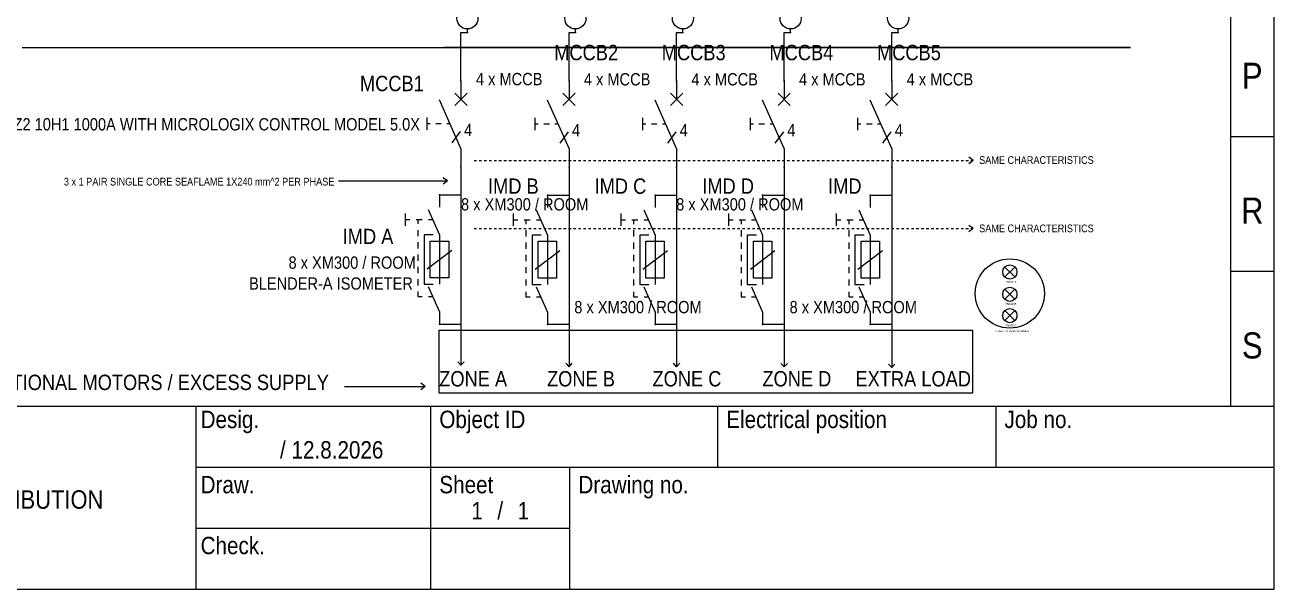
# Model space of a CAD drawing. Header units: millimetres. Extents: x -283 to 2642, y -168 to 1897.
# Drawn here: x 1637 to 2642, y -168 to 286 of the extents above; entities that cross this region are included whole.
import ezdxf
from ezdxf.enums import TextEntityAlignment as Align

# ---------------------------------------------------------------- set-up
doc = ezdxf.new("R2010")
doc.units = ezdxf.units.MM
doc.linetypes.add('DASHED', pattern=[4, 2, -2])
doc.layers.add('SLEHTI1', color=7, linetype='Continuous')
doc.styles.add('ELECTRICAL_GENERAL', font='arial.ttf', dxfattribs={"width": 0.85})
doc.styles.add('ELECTRICAL_ID', font='arial.ttf', dxfattribs={"width": 0.85})
doc.styles.add('ELECTRICAL_LABEL', font='arial.ttf', dxfattribs={"width": 0.85})
doc.styles.add('ELECTRICAL_PROMPT', font='arial.ttf', dxfattribs={"width": 0.85})

# ---------------------------------------------------------------- blocks, each defined once
blk = doc.blocks.new('SPOH3V')
at = {"color": 2, "linetype": 'Continuous', "lineweight": -3}
for p, q in [((418, 2), (418, 297)), ((23, 23), (418, 23)), ((294, 23), (294, 2)), ((321, 23), (321, 2)), ((337, 2), (337, 16)), ((23, 2), (418, 2))]:
    blk.add_line(p, q, dxfattribs=at)
at = {"color": 1, "linetype": 'Continuous', "lineweight": -3}
for p, q in [((413, 292), (413, 23)), ((354, 23), (354, 16)), ((386, 23), (386, 16)), ((294, 16), (418, 16)), ((294, 9), (337, 9))]:
    blk.add_line(p, q, dxfattribs=at)
at = {"color": 7, "linetype": 'Continuous', "lineweight": -3}
for p, q in [((418, 54), (413, 54)), ((418, 38.5), (413, 38.5))]:
    blk.add_line(p, q, dxfattribs=at)
at = {"color": 7, "lineweight": -3, "style": 'ELECTRICAL_PROMPT', "width": 0.85}
for s, height, p in [('P', 3, (415.5, 59.5)), ('R', 3, (415.5, 44)), ('S', 3, (415.5, 28.5)), ('/', 2, (304, 17)), ('/', 2, (329, 10))]:
    blk.add_text(s, height=height, dxfattribs=at).set_placement(p, align=Align.CENTER)
for s, p in [('Desig.', (294.54, 20.5)), ('Object ID', (322, 20.5)), ('Electrical position', (355, 20.5)), ('Job no.', (387, 20.5)), ('Draw.', (294.54, 13)), ('Sheet', (322, 13)), ('Drawing no.', (338, 13)), ('Check.', (294.54, 6))]:
    blk.add_text(s, height=2, dxfattribs=at).set_placement(p)
at = {"color": 11, "lineweight": -3, "style": 'ELECTRICAL_LABEL', "width": 0.85, "flags": 8}
blk.add_attdef('E_DRW_PRINTDATE', text='', height=1.5, rotation=90, dxfattribs=at).set_placement((1.6, 296.5), align=Align.RIGHT)
at = {"color": 7, "lineweight": -3, "style": 'ELECTRICAL_LABEL', "width": 0.85, "flags": 8}
for tag, p in [('E_DRW_REVD', (7, 247)), ('E_DRW_REVE', (14, 247)), ('E_DRW_REVF', (21, 247)), ('E_DRW_REVA', (7, 30)), ('E_DRW_REVB', (14, 30)), ('E_DRW_REVC', (21, 30))]:
    blk.add_attdef(tag, p, '', height=2, rotation=90, dxfattribs=at)
at = {"color": 11, "lineweight": -3, "style": 'ELECTRICAL_LABEL', "width": 0.85, "flags": 8}
blk.add_attdef('E_DRW_FILENAME', (1.6, 2.5), '', height=1.5, rotation=90, dxfattribs=at)
at = {"color": 7, "lineweight": -3, "width": 0.85}
for tag, p, style, flags in [('E_DRW_PLANNER', (295.54, 17), 'ELECTRICAL_LABEL', 8), ('E_DRW_DATE', (305, 17), 'ELECTRICAL_LABEL', 8), ('E_DRW_DRAWER', (295.54, 10), 'ELECTRICAL_LABEL', 8), ('E_DRW_SHEETS', (331, 10), 'ELECTRICAL_LABEL', 8), ('E_DRW_CHECKER', (295.54, 3), 'ELECTRICAL_LABEL', 8), ('$SCVIRTATIE$', (0, 0), 'ELECTRICAL_GENERAL', 9)]:
    blk.add_attdef(tag, p, '', height=2, dxfattribs=dict(at, style=style, flags=flags))
at = {"color": 1, "lineweight": -3, "style": 'ELECTRICAL_LABEL', "width": 0.85, "flags": 8}
for tag, p, height in [('E_DRW_OBJECTID', (323, 17), 2.5), ('E_DRW_ELPOSID', (356, 17), 2.5), ('E_DRW_JOBNUMBER', (388, 17), 2.5), ('E_DRW_NAME1', (206.5, 15), 3.5), ('E_DRW_NAME2', (206.5, 10), 3.5), ('E_DRW_NUMBER', (359, 5), 5), ('E_DRW_NAME3', (206.5, 5), 3.5)]:
    blk.add_attdef(tag, p, '', height=height, dxfattribs=at)
at = {"color": 7, "lineweight": -3, "style": 'ELECTRICAL_LABEL', "width": 0.85, "flags": 8}
blk.add_attdef('E_DRW_SHEET', text='', height=2, dxfattribs=at).set_placement((327, 10), align=Align.RIGHT)
at = {"color": 1, "lineweight": -3, "style": 'ELECTRICAL_LABEL', "width": 0.85, "flags": 8}
blk.add_attdef('E_DRW_GROUP', text='', height=5, dxfattribs=at).set_placement((354, 5), align=Align.RIGHT)
blk = doc.blocks.new('SPKOHDE')
at = {"color": 1, "lineweight": -3, "style": 'ELECTRICAL_LABEL', "width": 0.85, "flags": 8}
blk.add_attdef('E_DRW_TARGETNAME', (-87, -6), '', height=3, dxfattribs=at)
at = {"color": 1, "lineweight": -3, "style": 'ELECTRICAL_LABEL', "width": 0.85}
for tag, p in [('E_DRW_TARGET1', (-87, -10)), ('E_DRW_TARGET2', (-87, -14)), ('E_DRW_TARGET3', (-87, -18))]:
    blk.add_attdef(tag, p, '', height=3, dxfattribs=at)
blk = doc.blocks.new('IECSLD_0102')
at = {"color": 0, "linetype": 'Continuous', "lineweight": -3}
for p, q in [((0, -3), (0, 0)), ((0, -35), (0, -32))]:
    blk.add_line(p, q, dxfattribs=at)
for centre in [(0, -11.5), (0, -23.5)]:
    blk.add_circle(centre, 8.5, dxfattribs=at)
for p in [(0, 0), (0, -35)]:
    blk.add_point(p, dxfattribs=at)
at = {"color": 7, "lineweight": -3, "width": 0.85, "flags": 8}
for tag, height, style, p in [('E_OBJECTID', 2.5, 'ELECTRICAL_ID', (-12.5, -1)), ('E_ELPOSID', 2.5, 'ELECTRICAL_ID', (-12.5, -4.5)), ('E_ELEC1', 2, 'ELECTRICAL_GENERAL', (-12.5, -12)), ('E_ELEC2', 2, 'ELECTRICAL_GENERAL', (-12.5, -15))]:
    blk.add_attdef(tag, text='', height=height, dxfattribs=dict(at, style=style)).set_placement(p, align=Align.RIGHT)
at = {"color": 7, "lineweight": -3, "style": 'ELECTRICAL_ID', "width": 0.85}
blk.add_attdef('E_ID', text='', height=2.5, dxfattribs=at).set_placement((-12.5, -8), align=Align.RIGHT)
blk = doc.blocks.new('IECSLD_0402')
at = {"color": 0, "linetype": 'Continuous', "lineweight": -3}
for p, q in [((0, 0), (0, -3)), ((0, -11), (-3.5, -3.12)), ((-5.5, -8), (-5.5, -6)), ((0, -11), (0, -14))]:
    blk.add_line(p, q, dxfattribs=at)
at = {"color": 7, "linetype": 'Continuous', "lineweight": -3}
for p, q in [((-1, -4), (1, -2)), ((-1, -2), (1, -4)), ((-5, -7), (-5.5, -7)), ((-3.2, -7), (-4.1, -7)), ((-1.78, -7), (-2.3, -7)), ((-0.13, -8.25), (-1.5, -10.09))]:
    blk.add_line(p, q, dxfattribs=at)
at = {"color": 0, "linetype": 'Continuous', "lineweight": -3}
for p in [(0, 0), (0, -14)]:
    blk.add_point(p, dxfattribs=at)
at = {"color": 7, "lineweight": -3, "width": 0.85}
for tag, height, style, flags, p in [('E_OBJECTID', 2.5, 'ELECTRICAL_ID', 8, (-7.5, -1)), ('E_ELPOSID', 2.5, 'ELECTRICAL_ID', 8, (-7.5, -4.5)), ('E_AA', 2, 'ELECTRICAL_GENERAL', 8, (-7.5, -12)), ('E_OVERCURRENTPROTECTIONTYPE', 2, 'ELECTRICAL_GENERAL', 9, (-7.5, -15)), ('E_OVERCURRENTPROTECTION', 2, 'ELECTRICAL_GENERAL', 9, (-7.5, -18)), ('E_FRAMESIZE', 2, 'ELECTRICAL_GENERAL', 9, (-7.5, -21)), ('E_ELEC1', 2, 'ELECTRICAL_GENERAL', 8, (-7.5, -24)), ('E_ELEC2', 2, 'ELECTRICAL_GENERAL', 8, (-7.5, -27))]:
    blk.add_attdef(tag, text='', height=height, dxfattribs=dict(at, style=style, flags=flags)).set_placement(p, align=Align.RIGHT)
at = {"color": 7, "lineweight": -3, "style": 'ELECTRICAL_GENERAL', "width": 0.85, "flags": 8}
blk.add_attdef('E_PHASE', (2, -1), '', height=1.5, dxfattribs=at)
at = {"color": 7, "lineweight": -3, "style": 'ELECTRICAL_ID', "width": 0.85, "flags": 9}
blk.add_attdef('E_GROUPNUMBER', text='', height=1.5, dxfattribs=at).set_placement((-2, -1), align=Align.TOP_RIGHT)
at = {"color": 7, "lineweight": -3, "style": 'ELECTRICAL_ID', "width": 0.85}
blk.add_attdef('E_ID', text='', height=2.5, dxfattribs=at).set_placement((-7.5, -8), align=Align.RIGHT)
at = {"color": 7, "lineweight": -3, "style": 'ELECTRICAL_GENERAL', "width": 0.85, "flags": 8}
blk.add_attdef('E_POLES', text='', height=2, dxfattribs=at).set_placement((0.5, -8), align=Align.MIDDLE_LEFT)
blk = doc.blocks.new('IECSLD_0204')
at = {"color": 0, "linetype": 'Continuous', "lineweight": -3}
for p, q in [((0, 0), (0, -2)), ((-5.5, -5), (-5.5, -3)), ((-1.83, -2.39), (0, -6.5)), ((-1.5, -13.5), (-1.5, -7.5)), ((-1.5, -7.5), (1.5, -7.5)), ((0, -6.5), (0, -14.5)), ((1.5, -7.5), (1.5, -13.5)), ((1.5, -13.5), (-1.5, -13.5)), ((-1.83, -14.89), (0, -19)), ((0, -19), (0, -21))]:
    blk.add_line(p, q, dxfattribs=at)
at = {"color": 7, "linetype": 'Continuous', "lineweight": -3}
for p, q in [((-5.5, -4), (-4.8, -4)), ((-3.8, -4), (-2.8, -4)), ((-3.5, -4), (-3.5, -4.7)), ((-1.8, -4), (-1.11, -4)), ((-3.5, -5.7), (-3.5, -6.7)), ((-3.5, -7.7), (-3.5, -8.7)), ((-1, -6.5), (-2.5, -6.5)), ((-2.5, -6.5), (-2.5, -14.5)), ((-3.5, -9.7), (-3.5, -10.7)), ((-2, -12), (2, -9)), ((-3.5, -11.7), (-3.5, -12.7)), ((-3.5, -13.7), (-3.5, -14.7)), ((-3.5, -15.7), (-3.5, -16.5)), ((-2.5, -14.5), (-1, -14.5)), ((-3.5, -16.5), (-2.8, -16.5)), ((-1.8, -16.5), (-1.11, -16.5))]:
    blk.add_line(p, q, dxfattribs=at)
at = {"color": 0, "linetype": 'Continuous', "lineweight": -3}
for p in [(0, 0), (0, -21)]:
    blk.add_point(p, dxfattribs=at)
at = {"color": 7, "lineweight": -3, "width": 0.85}
for tag, height, style, flags, p in [('E_OBJECTID', 2.5, 'ELECTRICAL_ID', 8, (-7.5, -1)), ('E_ELPOSID', 2.5, 'ELECTRICAL_ID', 8, (-7.5, -4.5)), ('E_AA', 2, 'ELECTRICAL_GENERAL', 8, (-7.5, -12)), ('E_OVERCURRENTPROTECTIONTYPE', 2, 'ELECTRICAL_GENERAL', 9, (-7.5, -15)), ('E_OVERCURRENTPROTECTION', 2, 'ELECTRICAL_GENERAL', 9, (-7.5, -18)), ('E_FRAMESIZE', 2, 'ELECTRICAL_GENERAL', 9, (-7.5, -21)), ('E_ELEC1', 2, 'ELECTRICAL_GENERAL', 8, (-7.5, -24)), ('E_ELEC2', 2, 'ELECTRICAL_GENERAL', 8, (-7.5, -27))]:
    blk.add_attdef(tag, text='', height=height, dxfattribs=dict(at, style=style, flags=flags)).set_placement(p, align=Align.RIGHT)
at = {"color": 7, "lineweight": -3, "style": 'ELECTRICAL_GENERAL', "width": 0.85, "flags": 8}
blk.add_attdef('E_PHASE', (2, -1), '', height=1.5, dxfattribs=at)
at = {"color": 7, "lineweight": -3, "style": 'ELECTRICAL_ID', "width": 0.85, "flags": 9}
blk.add_attdef('E_GROUPNUMBER', text='', height=1.5, dxfattribs=at).set_placement((-2, -1), align=Align.TOP_RIGHT)
at = {"color": 7, "lineweight": -3, "style": 'ELECTRICAL_ID', "width": 0.85}
blk.add_attdef('E_ID', text='', height=2.5, dxfattribs=at).set_placement((-7.5, -8), align=Align.RIGHT)
at = {"color": 7, "lineweight": -3, "style": 'ELECTRICAL_GENERAL', "width": 0.85, "flags": 8}
blk.add_attdef('E_POLES', text='', height=2, dxfattribs=at).set_placement((2.5, -9), align=Align.MIDDLE_LEFT)

msp = doc.modelspace()

# ---------------------------------------------------------------- linework, layer by layer
at = {"layer": 'SLEHTI1', "color": 5, "linetype": 'DASHED', "lineweight": -3}
for p, q in [((1998.5, 176.8), (2400.2, 176.8)), ((1998.5, 122), (2400.2, 122))]:
    msp.add_line(p, q, dxfattribs=at)
at = {"layer": 'SLEHTI1', "color": 5, "linetype": 'Continuous', "lineweight": -3}
for p, q in [((2400.2, 176.8), (2396.7, 179.4)), ((2400.2, 176.8), (2396.7, 174.2)), ((2400.2, 122), (2396.7, 124.6)), ((2400.2, 122), (2396.7, 119.4)), ((2425.8, 83.1), (2433.8, 91.1)), ((2425.8, 91.1), (2433.8, 83.1)), ((2425.8, 73.3), (2433.8, 65.2)), ((2425.8, 65.2), (2433.8, 73.3)), ((2425.8, 56.1), (2433.8, 48)), ((2425.8, 48), (2433.8, 56.1))]:
    msp.add_line(p, q, dxfattribs=at)
at = {"layer": 'SLEHTI1', "color": 2, "linetype": 'Continuous', "lineweight": -3}
for p, q in [((1977, 160.4), (1973.5, 163)), ((1889.4, 160.4), (1977, 160.4)), ((1977, 160.4), (1973.5, 157.8)), ((1987.9, 12.1), (1985.3, 14.9)), ((1987.9, 12.1), (1990.5, 14.9)), ((2074.9, 10.9), (2072.3, 13.7)), ((2074.9, 10.9), (2077.4, 13.7)), ((2161.5, 10.9), (2158.9, 13.7)), ((2161.5, 10.9), (2164.1, 13.7)), ((2248.1, 10.8), (2245.5, 13.6)), ((2248.1, 10.8), (2250.7, 13.6)), ((2334.7, 10.3), (2332.1, 13)), ((2334.7, 10.3), (2337.3, 13)), ((1894.2, -5), (1959, -5)), ((1959, -5), (1955.5, -2.4)), ((1959, -5), (1955.5, -7.6))]:
    msp.add_line(p, q, dxfattribs=at)
for points in [[(1987.9, 241), (1987.9, 279.7), (1993.1, 279.7)], [(2074.9, 240.8), (2074.9, 279.7), (2080, 279.7)], [(2161.5, 240.8), (2161.5, 279.7), (2166.6, 279.7)], [(2248.1, 240.2), (2248.1, 279.7), (2253.3, 279.7)], [(1634.5, 267.7), (1638, 267.7), (1638.8, 267.7), (1641.5, 267.7), (1645, 267.7), (1648.5, 267.7), (1652, 267.7), (1655.5, 267.7), (1656.1, 267.7), (1659, 267.7), (1662.5, 267.7), (1666, 267.7), (1669.5, 267.7), (1673, 267.7), (1673.4, 267.7), (1676.5, 267.7), (1680, 267.7), (1683.5, 267.7), (1687, 267.7), (1690.5, 267.7), (1690.8, 267.7), (1694, 267.7), (1697.5, 267.7), (1701, 267.7), (1704.5, 267.7), (1708, 267.7), (1708.1, 267.7), (1711.5, 267.7), (1715, 267.7), (1718.5, 267.7), (1722, 267.7), (1725.4, 267.7), (1725.5, 267.7), (1729, 267.7), (1732.5, 267.7), (1736, 267.7), (1739.5, 267.7), (1742.7, 267.7), (1743, 267.7), (1746.5, 267.7), (1750, 267.7), (1753.5, 267.7), (1757, 267.7), (1760.1, 267.7), (1760.5, 267.7), (1764, 267.7), (1767.5, 267.7), (1771, 267.7), (1774.5, 267.7), (1777.4, 267.7), (1778, 267.7), (1781.5, 267.7), (1785, 267.7), (1788.5, 267.7), (1792, 267.7), (1794.7, 267.7), (1795.5, 267.7), (1799, 267.7), (1802.5, 267.7), (1806, 267.7), (1809.5, 267.7), (1812, 267.7), (1813, 267.7), (1816.5, 267.7), (1820, 267.7), (1823.5, 267.7), (1827, 267.7), (1829.4, 267.7), (1830.5, 267.7), (1834, 267.7), (1837.5, 267.7), (1841, 267.7), (1844.5, 267.7), (1846.7, 267.7), (1848, 267.7), (1851.5, 267.7), (1855, 267.7), (1858.5, 267.7), (1862, 267.7), (1864, 267.7), (1865.5, 267.7), (1869, 267.7), (1872.5, 267.7), (1876, 267.7), (1879.5, 267.7), (1881.3, 267.7), (1883, 267.7), (1886.5, 267.7), (1890, 267.7), (1893.5, 267.7), (1897, 267.7), (1898.7, 267.7), (1900.5, 267.7), (1904, 267.7), (1907.5, 267.7), (1911, 267.7), (1914.5, 267.7), (1916, 267.7), (1918, 267.7), (1921.5, 267.7), (1925, 267.7), (1928.5, 267.7), (1932, 267.7), (1933.3, 267.7), (1935.5, 267.7), (1939, 267.7), (1942.5, 267.7), (1946, 267.7), (1949.5, 267.7), (1950.6, 267.7), (1953, 267.7), (1956.5, 267.7), (1960, 267.7), (1963.5, 267.7), (1967, 267.7), (1967.9, 267.7), (1970.5, 267.7), (2527, 267.7), (1974, 267.7), (1977.5, 267.7), (1981, 267.7), (1984.5, 267.7), (1988, 267.7), (1991.5, 267.7), (1995, 267.7), (1998.5, 267.7), (2002, 267.7), (2005.5, 267.7), (2009, 267.7), (2012.5, 267.7), (2016, 267.7), (2019.5, 267.7), (2023, 267.7), (2026.5, 267.7), (2030, 267.7), (2033.5, 267.7), (2037, 267.7), (2040.5, 267.7), (2044, 267.7), (2047.5, 267.7), (2051, 267.7), (2054.5, 267.7), (2058, 267.7), (2061.5, 267.7), (2065, 267.7), (2068.5, 267.7), (2072, 267.7), (2075.5, 267.7), (2079, 267.7), (2082.5, 267.7), (2086, 267.7), (2089.5, 267.7), (2093, 267.7), (2096.5, 267.7), (2100, 267.7), (2103.5, 267.7), (2107, 267.7), (2110.5, 267.7), (2114, 267.7), (2117.5, 267.7), (2121, 267.7), (2124.5, 267.7), (2128, 267.7), (2131.5, 267.7), (2135, 267.7), (2138.5, 267.7), (2142, 267.7), (2145.5, 267.7), (2149, 267.7), (2152.5, 267.7), (2156, 267.7), (2159.5, 267.7), (2163, 267.7), (2166.5, 267.7), (2170, 267.7), (2173.5, 267.7), (2177, 267.7), (2180.5, 267.7), (2184, 267.7), (2187.5, 267.7), (2191, 267.7), (2194.5, 267.7), (2198, 267.7), (2201.5, 267.7), (2205, 267.7), (2208.5, 267.7), (2212, 267.7), (2215.5, 267.7), (2219, 267.7), (2222.5, 267.7), (2226, 267.7), (2229.5, 267.7), (2233, 267.7), (2236.5, 267.7), (2240, 267.7), (2243.5, 267.7), (2247, 267.7), (2250.5, 267.7), (2254, 267.7), (2257.5, 267.7), (2261, 267.7), (2264.5, 267.7), (2268, 267.7), (2271.5, 267.7), (2275, 267.7), (2278.5, 267.7), (2282, 267.7), (2285.5, 267.7), (2289, 267.7), (2292.5, 267.7), (2296, 267.7), (2299.5, 267.7), (2303, 267.7), (2306.5, 267.7), (2310, 267.7), (2313.5, 267.7), (2317, 267.7), (2320.5, 267.7), (2324, 267.7), (2327.5, 267.7), (2331, 267.7), (2334.5, 267.7), (2338, 267.7), (2341.5, 267.7), (2345, 267.7), (2348.5, 267.7), (2352, 267.7), (2355.5, 267.7), (2359, 267.7), (2362.5, 267.7), (2366, 267.7), (2369.5, 267.7), (2373, 267.7), (2376.5, 267.7), (2380, 267.7), (2383.5, 267.7), (2387, 267.7), (2390.5, 267.7), (2394, 267.7), (2397.5, 267.7), (2401, 267.7), (2404.5, 267.7), (2408, 267.7), (2411.5, 267.7), (2415, 267.7), (2418.5, 267.7), (2422, 267.7), (2425.5, 267.7), (2429, 267.7), (2432.5, 267.7), (2436, 267.7), (2439.5, 267.7), (2443, 267.7), (2446.5, 267.7), (2450, 267.7), (2453.5, 267.7), (2457, 267.7), (2460.5, 267.7), (2464, 267.7), (2467.5, 267.7), (2471, 267.7), (2474.5, 267.7), (2478, 267.7), (2481.5, 267.7), (2485, 267.7), (2488.5, 267.7), (2492, 267.7), (2495.5, 267.7), (2499, 267.7), (2502.5, 267.7), (2506, 267.7), (2509.5, 267.7), (2513, 267.7), (2516.5, 267.7), (2520, 267.7), (2523.5, 267.7), (1985.3, 267.7)], [(1987.9, 171.7), (1987.9, 12.1), (1987.9, 12.1)], [(2074.9, 171.5), (2074.9, 10.9), (2074.9, 10.9)], [(2161.5, 171.5), (2161.5, 10.9), (2161.5, 10.9)], [(2248.1, 171.5), (2248.1, 10.8), (2248.1, 10.8)], [(2334.7, 171.5), (2334.7, 10.3), (2334.7, 10.3)], [(1970.6, 149.1), (1987.9, 149.1)], [(2057.5, 148.9), (2074.9, 148.9)], [(2144.2, 148.9), (2161.5, 148.9)], [(2230.8, 148.9), (2248.1, 148.9)], [(2317.4, 148.9), (2334.7, 148.9)], [(1970.6, 45.1), (1987.9, 45.1)], [(2057.5, 45), (2074.9, 45)], [(2144.2, 45), (2161.5, 45)], [(2230.8, 45), (2248.1, 45)], [(2317.4, 45), (2334.7, 45)]]:
    msp.add_lwpolyline(points, dxfattribs=at)
at = {"layer": 'SLEHTI1', "color": 5, "linetype": 'Continuous', "lineweight": -3}
msp.add_lwpolyline([(2334.7, 240.8), (2334.7, 279.7), (2339.9, 279.7)], dxfattribs=at)
at = {"layer": 'SLEHTI1', "color": 4, "linetype": 'Continuous', "lineweight": -3}
msp.add_lwpolyline([(1970.2, 40), (1970.2, -10.1), (2400, -10.1), (2400, 40)], close=True, dxfattribs=at)
msp.add_circle((2429.8, 69.8), 27.9, dxfattribs=at)
at = {"layer": 'SLEHTI1', "color": 5, "linetype": 'Continuous', "lineweight": -3}
for centre in [(2429.8, 87.1), (2429.8, 69.2), (2429.8, 52)]:
    msp.add_circle(centre, 5.71, dxfattribs=at)

# ---------------------------------------------------------------- block references
at = {"color": 1, "linetype": 'Continuous', "lineweight": -3}
ref = msp.add_blockref('SPKOHDE', (1676, -73.7), dxfattribs=dict(at, xscale=4.949747468305833, yscale=4.949747468305833, zscale=4.949747468305833))
ref.add_attrib('E_DRW_TARGETNAME', 'I26.1111-HSC FERRY SYSTEM POWER DISTRIBUTION', (1245.4, -103.4), dxfattribs={"color": 1, "lineweight": -3, "height": 14.849, "style": 'ELECTRICAL_LABEL', "width": 0.85})
at = {"layer": 'SLEHTI1', "color": 1, "linetype": 'Continuous', "lineweight": -3}
ref = msp.add_blockref('SPOH3V', (-283.5, -182), dxfattribs=dict(at, xscale=7, yscale=7, zscale=7))
ref.add_attrib('E_DRW_DATE', '12.8.2026', (1851.5, -63), dxfattribs={"layer": '0', "color": 7, "lineweight": -3, "height": 14, "style": 'ELECTRICAL_LABEL', "width": 0.85})
ref.add_attrib('E_DRW_SHEET', '1', dxfattribs={"layer": '0', "color": 7, "lineweight": -3, "height": 14, "style": 'ELECTRICAL_LABEL', "width": 0.85}).set_placement((2005.5, -112), align=Align.RIGHT)
ref.add_attrib('E_DRW_SHEETS', '1', (2033.5, -112), dxfattribs={"layer": '0', "color": 7, "lineweight": -3, "height": 14, "style": 'ELECTRICAL_LABEL', "width": 0.85})
ref = msp.add_blockref('IECSLD_0102', (1993.1, 314.7), dxfattribs=at)
ref.add_attrib('E_ID', 'T1 440VAC / 220VAC', dxfattribs={"layer": '0', "color": 7, "lineweight": -3, "height": 2.5, "style": 'ELECTRICAL_ID', "width": 0.85}).set_placement((1980.6, 306.7), align=Align.RIGHT)
ref.add_attrib('E_ELEC1', '4 x SCHNEIDER ELECTRIC DELTA - DELTA 315 kVA (440V/220V) Type Dd0 / ROOM', dxfattribs={"layer": '0', "color": 7, "lineweight": -3, "height": 2, "style": 'ELECTRICAL_GENERAL', "width": 0.85}).set_placement((1980.6, 302.7), align=Align.RIGHT)
ref.add_attrib('E_ELEC2', '440 VAC / 220 VAC', dxfattribs={"layer": '0', "color": 7, "lineweight": -3, "height": 2, "style": 'ELECTRICAL_GENERAL', "width": 0.85}).set_placement((1980.6, 299.7), align=Align.RIGHT)
ref = msp.add_blockref('IECSLD_0102', (2080, 314.7), dxfattribs=at)
ref.add_attrib('E_ID', 'T2 440VAC / 220VAC', dxfattribs={"layer": '0', "color": 7, "lineweight": -3, "height": 2.5, "style": 'ELECTRICAL_ID', "width": 0.85}).set_placement((2067.5, 306.7), align=Align.RIGHT)
ref.add_attrib('E_ELEC1', '4 / ROOM', dxfattribs={"layer": '0', "color": 7, "lineweight": -3, "height": 2, "style": 'ELECTRICAL_GENERAL', "width": 0.85}).set_placement((2067.5, 302.7), align=Align.RIGHT)
ref = msp.add_blockref('IECSLD_0102', (2166.6, 314.7), dxfattribs=at)
ref.add_attrib('E_ID', 'T3 440VAC / 220VAC', dxfattribs={"layer": '0', "color": 7, "lineweight": -3, "height": 2.5, "style": 'ELECTRICAL_ID', "width": 0.85}).set_placement((2154.1, 306.7), align=Align.RIGHT)
ref.add_attrib('E_ELEC1', '4 / ROOM', dxfattribs={"layer": '0', "color": 7, "lineweight": -3, "height": 2, "style": 'ELECTRICAL_GENERAL', "width": 0.85}).set_placement((2154.1, 302.7), align=Align.RIGHT)
ref = msp.add_blockref('IECSLD_0102', (2253.3, 314.7), dxfattribs=at)
ref.add_attrib('E_ID', 'T4 440VAC / 220VAC', dxfattribs={"layer": '0', "color": 7, "lineweight": -3, "height": 2.5, "style": 'ELECTRICAL_ID', "width": 0.85}).set_placement((2240.8, 306.7), align=Align.RIGHT)
ref.add_attrib('E_ELEC1', '4 / ROOM', dxfattribs={"layer": '0', "color": 7, "lineweight": -3, "height": 2, "style": 'ELECTRICAL_GENERAL', "width": 0.85}).set_placement((2240.8, 302.7), align=Align.RIGHT)
ref = msp.add_blockref('IECSLD_0102', (2339.9, 314.7), dxfattribs=at)
ref.add_attrib('E_ID', 'T5 440VAC / 220VAC', dxfattribs={"layer": '0', "color": 7, "lineweight": -3, "height": 2.5, "style": 'ELECTRICAL_ID', "width": 0.85}).set_placement((2327.4, 306.7), align=Align.RIGHT)
ref.add_attrib('E_ELEC1', '4 / ROOM', dxfattribs={"layer": '0', "color": 7, "lineweight": -3, "height": 2, "style": 'ELECTRICAL_GENERAL', "width": 0.85}).set_placement((2327.4, 302.7), align=Align.RIGHT)
ref = msp.add_blockref('IECSLD_0402', (2074.9, 240.8), dxfattribs=dict(at, xscale=4.949747468305833, yscale=4.949747468305833, zscale=4.949747468305833))
ref.add_attrib('E_ID', 'MCCB2', dxfattribs={"layer": '0', "color": 7, "lineweight": -3, "height": 12.37, "style": 'ELECTRICAL_ID', "width": 0.85}).set_placement((2114.4, 257.5), align=Align.RIGHT)
ref.add_attrib('E_ELEC2', '4 x MCCB', dxfattribs={"layer": '0', "color": 7, "lineweight": -3, "height": 9.9, "style": 'ELECTRICAL_GENERAL', "width": 0.85}).set_placement((2140.4, 237.2), align=Align.RIGHT)
ref.add_attrib('E_POLES', '4', dxfattribs={"layer": '0', "color": 7, "lineweight": -3, "height": 9.9, "style": 'ELECTRICAL_GENERAL', "width": 0.85}).set_placement((2077.3, 201.2), align=Align.MIDDLE_LEFT)
ref = msp.add_blockref('IECSLD_0402', (2161.5, 240.8), dxfattribs=dict(at, xscale=4.949747468305833, yscale=4.949747468305833, zscale=4.949747468305833))
ref.add_attrib('E_ID', 'MCCB3', dxfattribs={"layer": '0', "color": 7, "lineweight": -3, "height": 12.37, "style": 'ELECTRICAL_ID', "width": 0.85}).set_placement((2201, 257.5), align=Align.RIGHT)
ref.add_attrib('E_ELEC2', '4 x MCCB', dxfattribs={"layer": '0', "color": 7, "lineweight": -3, "height": 9.9, "style": 'ELECTRICAL_GENERAL', "width": 0.85}).set_placement((2227, 237.2), align=Align.RIGHT)
ref.add_attrib('E_POLES', '4', dxfattribs={"layer": '0', "color": 7, "lineweight": -3, "height": 9.9, "style": 'ELECTRICAL_GENERAL', "width": 0.85}).set_placement((2164, 201.2), align=Align.MIDDLE_LEFT)
ref = msp.add_blockref('IECSLD_0402', (2248.1, 240.8), dxfattribs=dict(at, xscale=4.949747468305833, yscale=4.949747468305833, zscale=4.949747468305833))
ref.add_attrib('E_ID', 'MCCB4', dxfattribs={"layer": '0', "color": 7, "lineweight": -3, "height": 12.37, "style": 'ELECTRICAL_ID', "width": 0.85}).set_placement((2287.7, 257.5), align=Align.RIGHT)
ref.add_attrib('E_ELEC2', '4 x MCCB', dxfattribs={"layer": '0', "color": 7, "lineweight": -3, "height": 9.9, "style": 'ELECTRICAL_GENERAL', "width": 0.85}).set_placement((2313.6, 237.2), align=Align.RIGHT)
ref.add_attrib('E_POLES', '4', dxfattribs={"layer": '0', "color": 7, "lineweight": -3, "height": 9.9, "style": 'ELECTRICAL_GENERAL', "width": 0.85}).set_placement((2250.6, 201.2), align=Align.MIDDLE_LEFT)
ref = msp.add_blockref('IECSLD_0402', (2334.7, 240.8), dxfattribs=dict(at, xscale=4.949747468305833, yscale=4.949747468305833, zscale=4.949747468305833))
ref.add_attrib('E_ID', 'MCCB5', dxfattribs={"layer": '0', "color": 7, "lineweight": -3, "height": 12.37, "style": 'ELECTRICAL_ID', "width": 0.85}).set_placement((2374.3, 257.5), align=Align.RIGHT)
ref.add_attrib('E_ELEC2', '4 x MCCB', dxfattribs={"layer": '0', "color": 7, "lineweight": -3, "height": 9.9, "style": 'ELECTRICAL_GENERAL', "width": 0.85}).set_placement((2400.3, 237.2), align=Align.RIGHT)
ref.add_attrib('E_POLES', '4', dxfattribs={"layer": '0', "color": 7, "lineweight": -3, "height": 9.9, "style": 'ELECTRICAL_GENERAL', "width": 0.85}).set_placement((2337.2, 201.2), align=Align.MIDDLE_LEFT)
ref = msp.add_blockref('IECSLD_0402', (1987.9, 241), dxfattribs=dict(at, xscale=4.949747468305833, yscale=4.949747468305833, zscale=4.949747468305833))
ref.add_attrib('E_ID', 'MCCB1', dxfattribs={"layer": '0', "color": 7, "lineweight": -3, "height": 12.37, "style": 'ELECTRICAL_ID', "width": 0.85}).set_placement((1958, 232.6), align=Align.RIGHT)
ref.add_attrib('E_ELEC1', 'SCHNEIDER MasterPact MTZ2 10H1 1000A WITH MICROLOGIX CONTROL MODEL 5.0X', dxfattribs={"layer": '0', "color": 7, "lineweight": -3, "height": 9.899, "style": 'ELECTRICAL_GENERAL', "width": 0.85}).set_placement((1954.9, 201), align=Align.RIGHT)
ref.add_attrib('E_ELEC2', '4 x MCCB', dxfattribs={"layer": '0', "color": 7, "lineweight": -3, "height": 9.9, "style": 'ELECTRICAL_GENERAL', "width": 0.85}).set_placement((2053.5, 237.4), align=Align.RIGHT)
ref.add_attrib('E_POLES', '4', dxfattribs={"layer": '0', "color": 7, "lineweight": -3, "height": 9.9, "style": 'ELECTRICAL_GENERAL', "width": 0.85}).set_placement((1990.4, 201.4), align=Align.MIDDLE_LEFT)
ref = msp.add_blockref('IECSLD_0204', (2057.5, 148.9), dxfattribs=dict(at, xscale=4.949747468305833, yscale=4.949747468305833, zscale=4.949747468305833))
ref.add_attrib('E_ID', 'IMD B', dxfattribs={"layer": '0', "color": 7, "lineweight": -3, "height": 12.37, "style": 'ELECTRICAL_ID', "width": 0.85}).set_placement((2050.5, 150), align=Align.RIGHT)
ref.add_attrib('E_ELEC1', '8 x XM300 / ROOM', dxfattribs={"layer": '0', "color": 7, "lineweight": -3, "height": 9.899, "style": 'ELECTRICAL_GENERAL', "width": 0.85}).set_placement((2090.5, 136.6), align=Align.RIGHT)
ref = msp.add_blockref('IECSLD_0204', (2144.2, 148.9), dxfattribs=dict(at, xscale=4.949747468305833, yscale=4.949747468305833, zscale=4.949747468305833))
ref.add_attrib('E_ID', 'IMD C', dxfattribs={"layer": '0', "color": 7, "lineweight": -3, "height": 12.37, "style": 'ELECTRICAL_ID', "width": 0.85}).set_placement((2137.1, 150), align=Align.RIGHT)
ref.add_attrib('E_ELEC1', '8 x XM300 / ROOM', dxfattribs={"layer": '0', "color": 7, "lineweight": -3, "height": 9.899, "style": 'ELECTRICAL_GENERAL', "width": 0.85}).set_placement((2181.7, 53.9), align=Align.RIGHT)
ref = msp.add_blockref('IECSLD_0204', (2230.8, 148.9), dxfattribs=dict(at, xscale=4.949747468305833, yscale=4.949747468305833, zscale=4.949747468305833))
ref.add_attrib('E_ID', 'IMD D', dxfattribs={"layer": '0', "color": 7, "lineweight": -3, "height": 12.37, "style": 'ELECTRICAL_ID', "width": 0.85}).set_placement((2223.8, 150), align=Align.RIGHT)
ref.add_attrib('E_ELEC1', '8 x XM300 / ROOM', dxfattribs={"layer": '0', "color": 7, "lineweight": -3, "height": 9.899, "style": 'ELECTRICAL_GENERAL', "width": 0.85}).set_placement((2263.7, 136.6), align=Align.RIGHT)
ref = msp.add_blockref('IECSLD_0204', (2317.4, 148.9), dxfattribs=dict(at, xscale=4.949747468305833, yscale=4.949747468305833, zscale=4.949747468305833))
ref.add_attrib('E_ID', 'IMD', dxfattribs={"layer": '0', "color": 7, "lineweight": -3, "height": 12.37, "style": 'ELECTRICAL_ID', "width": 0.85}).set_placement((2310.4, 150), align=Align.RIGHT)
ref.add_attrib('E_ELEC1', '8 x XM300 / ROOM', dxfattribs={"layer": '0', "color": 7, "lineweight": -3, "height": 9.899, "style": 'ELECTRICAL_GENERAL', "width": 0.85}).set_placement((2355, 53.9), align=Align.RIGHT)
ref = msp.add_blockref('IECSLD_0204', (1970.6, 149.1), dxfattribs=dict(at, xscale=4.949747468305833, yscale=4.949747468305833, zscale=4.949747468305833))
ref.add_attrib('E_ID', 'IMD A', dxfattribs={"layer": '0', "color": 7, "lineweight": -3, "height": 12.37, "style": 'ELECTRICAL_ID', "width": 0.85}).set_placement((1933.5, 109.5), align=Align.RIGHT)
ref.add_attrib('E_ELEC1', '8 x XM300 / ROOM', dxfattribs={"layer": '0', "color": 7, "lineweight": -3, "height": 9.899, "style": 'ELECTRICAL_GENERAL', "width": 0.85}).set_placement((1951.6, 89.7), align=Align.RIGHT)
ref.add_attrib('E_ELEC2', 'BLENDER-A ISOMETER', dxfattribs={"layer": '0', "color": 7, "lineweight": -3, "height": 9.899, "style": 'ELECTRICAL_GENERAL', "width": 0.85}).set_placement((1949.2, 72.9), align=Align.RIGHT)

# ---------------------------------------------------------------- texts
at = {"layer": 'SLEHTI1', "color": 5, "lineweight": -3, "style": 'ELECTRICAL_GENERAL', "width": 0.85}
for p in [(2405.1, 174.1), (2405.1, 119.1)]:
    msp.add_text('SAME CHARACTERISTICS', height=6.187, dxfattribs=at).set_placement(p)
at = {"layer": 'SLEHTI1', "color": 2, "lineweight": -3, "style": 'ELECTRICAL_GENERAL', "width": 0.85}
for s, height, p in [('3 x 1 PAIR SINGLE CORE SEAFLAME 1X240 mm^ 2 PER PHASE', 6.187, (1668.2, 156.7)), ('POWER SUPPLIED FROM MAIN SECONDARY FOR LIGHTING / HVAC / AUTOMATION / ADDITIONAL MOTORS / EXCESS SUPPLY', 12.3744, (989.3, -7.9)), ('ZONE A', 12.37, (1970.4, -5)), ('ZONE B', 12.37, (2057.2, -5)), ('ZONE C', 12.37, (2142.1, -5)), ('ZONE D', 12.37, (2230.6, -5)), ('EXTRA LOAD', 12.37, (2305.5, -5))]:
    msp.add_text(s, height=height, dxfattribs=at).set_placement(p)
at = {"layer": 'SLEHTI1', "color": 5, "lineweight": -3, "style": 'ELECTRICAL_GENERAL', "width": 0.85}
for s, height, p in [('PHASE A', 1.55, (2425.9, 78.4)), ('PHASE B', 1.55, (2425.9, 60.6)), ('CURRENT TRANSFORMER', 1.547, (2418.2, 38.7)), ('PHASE C', 1.55, (2425.9, 43.4))]:
    msp.add_text(s, height=height, rotation=360, dxfattribs=at).set_placement(p)

doc.saveas('drawing.dxf')
